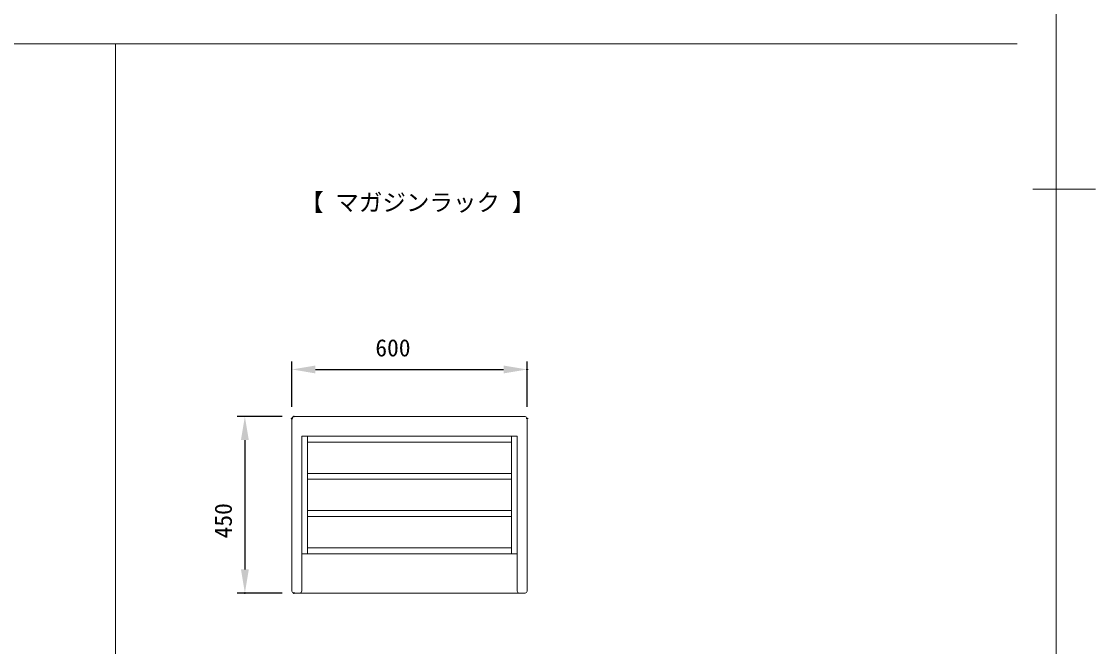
# Model space of a CAD drawing. Units: millimetres, scale not verified. Extents: x -203 to 203, y -143 to 143.
# Drawn here: x 66 to 203, y -58.3 to 21.4 of the extents above; entities that cross this region are included whole.
import ezdxf
from ezdxf.enums import TextEntityAlignment as Align

# ---------------------------------------------------------------- set-up
doc = ezdxf.new("R2010")
doc.units = ezdxf.units.MM
doc.header["$LTSCALE"] = 0.5
doc.header["$PDMODE"] = 32
doc.header["$PDSIZE"] = 0.1
for name, color, linetype, lineweight in [('0-1_DIMENSION_LINES$02_DIMENSI', 7, 'Continuous', 25), ('0-5_図面_FORMAT$01_WAKU$OUT_LINE', 6, 'Continuous', 18), ('0-8_DIMENSION_LINES$03_LINES', 7, 'Continuous', 18)]:
    doc.layers.add(name, color=color, linetype=linetype, lineweight=lineweight)
doc.layers.add('0-2_DEFPOINTS', color=7, linetype='Continuous')
doc.styles.add('ＭＳ ゴシック', font='')
doc.styles.get('ＭＳ ゴシック').set_extended_font_data('MS Gothic')

# ---------------------------------------------------------------- blocks, each defined once
blk = doc.blocks.new('D12')
at = {"layer": '0-1_DIMENSION_LINES$02_DIMENSI'}
for p, q in [((6981, 3604.458), (6981, 3616)), ((6987, 3614), (7035, 3614)), ((7041, 3604.5), (7041, 3616))]:
    blk.add_line(p, q, dxfattribs=at)
for points in [[(6987, 3615), (6987, 3613), (6981, 3614)], [(7035, 3613), (7035, 3615), (7041, 3614)]]:
    blk.add_solid(points, dxfattribs=at)
at = {"layer": '0-2_DEFPOINTS'}
for p in [(7041, 3614), (6981, 3601.458), (7041, 3601.5)]:
    blk.add_point(p, dxfattribs=at)
at = {"layer": '0-1_DIMENSION_LINES$02_DIMENSI', "style": 'ＭＳ ゴシック'}
blk.add_text('600', height=4.399, dxfattribs=at).set_placement((7002.286, 3616), align=Align.BOTTOM_LEFT)
blk = doc.blocks.new('D13')
at = {"layer": '0-1_DIMENSION_LINES$02_DIMENSI'}
for p, q in [((6978.5, 3602), (6967, 3602)), ((6969, 3596), (6969, 3563)), ((6978.5, 3557), (6967, 3557))]:
    blk.add_line(p, q, dxfattribs=at)
for points in [[(6970, 3596), (6968, 3596), (6969, 3602)], [(6968, 3563), (6970, 3563), (6969, 3557)]]:
    blk.add_solid(points, dxfattribs=at)
at = {"layer": '0-2_DEFPOINTS'}
for p in [(6981.5, 3602), (6969, 3557), (6981.5, 3557)]:
    blk.add_point(p, dxfattribs=at)
at = {"layer": '0-1_DIMENSION_LINES$02_DIMENSI', "style": 'ＭＳ ゴシック'}
blk.add_text('450', height=4.399, rotation=90, dxfattribs=at).set_placement((6967, 3570.929), align=Align.BOTTOM_LEFT)

msp = doc.modelspace()

# ---------------------------------------------------------------- linework, layer by layer
at = {"layer": '0-5_図面_FORMAT$01_WAKU$OUT_LINE'}
for p, q in [((198, -138), (198, 138)), ((195, 0), (203, 0))]:
    msp.add_line(p, q, dxfattribs=at)
at = {"layer": '0-8_DIMENSION_LINES$03_LINES'}
for p, q in [((193, 18.5), (-193, 18.5)), ((78, 18.5), (78, -109)), ((100.5, -29.2708), (100.5, -51.25)), ((100.5818, -29.0809), (100.5548, -29.1146)), ((130.25, -29), (100.75, -29)), ((130.5, -51.25), (130.5, -29.25)), ((102.5, -31.5), (102.5, -46.5)), ((128.5, -31.5), (128.5, -46.5)), ((130.5, -35.25), (130.5, -36.65)), ((100.75, -51.5), (101.5, -51.5)), ((101.5, -51.5), (129.5, -51.5)), ((101.6682, -51.4191), (101.6952, -51.3854)), ((129.5, -51.5), (130.25, -51.5))]:
    msp.add_line(p, q, dxfattribs=at)
for points in [[(101.75, -51.2292), (101.75, -31.5), (129.25, -31.5), (129.25, -51.25)], [(129.25, -51.25), (129.25, -51.1429), (129.25, -46.5), (101.75, -46.5), (101.75, -51.1429), (101.75, -51.25)]]:
    msp.add_lwpolyline(points, dxfattribs=at)
for points in [[(128.5, -32.25), (128.5, -31.5), (102.5, -31.5), (102.5, -32.25)], [(128.5, -37), (128.5, -36.25), (102.5, -36.25), (102.5, -37)], [(128.5, -41.75), (128.5, -41), (102.5, -41), (102.5, -41.75)], [(128.5, -46.5), (128.5, -45.75), (102.5, -45.75), (102.5, -46.5)]]:
    msp.add_lwpolyline(points, close=True, dxfattribs=at)
for centre, radius, start, end in [((100.75, -29.2708), 0.25, 141.34019, 180), ((100.75, -29.2155), 0.2155, 90, 141.34019), ((130.25, -29.25), 0.25, 0, 90), ((100.75, -51.25), 0.25, 180, 270), ((101.5, -51.25), 0.25, 270, 0), ((101.5, -51.2845), 0.2155, 270, 321.34019), ((101.5, -51.2292), 0.25, 321.34019, 360), ((129.5, -51.25), 0.25, 180, 270), ((129.5, -51.25), 0.25, 180, 270), ((130.25, -51.25), 0.25, 270, 0)]:
    msp.add_arc(centre, radius, start, end, dxfattribs=at)

# ---------------------------------------------------------------- block references
at = {"layer": '0-1_DIMENSION_LINES$02_DIMENSI', "xscale": 0.5, "yscale": 0.5}
for name in ['D12', 'D13']:
    msp.add_blockref(name, (-3390, -1830), dxfattribs=at)

# ---------------------------------------------------------------- texts
at = {"layer": '0-1_DIMENSION_LINES$02_DIMENSI', "style": 'ＭＳ ゴシック'}
msp.add_text('【 マガジンラック 】', height=2.199, dxfattribs=at).set_placement((101.5507, -3.464), align=Align.BOTTOM_LEFT)

doc.saveas('drawing.dxf')
